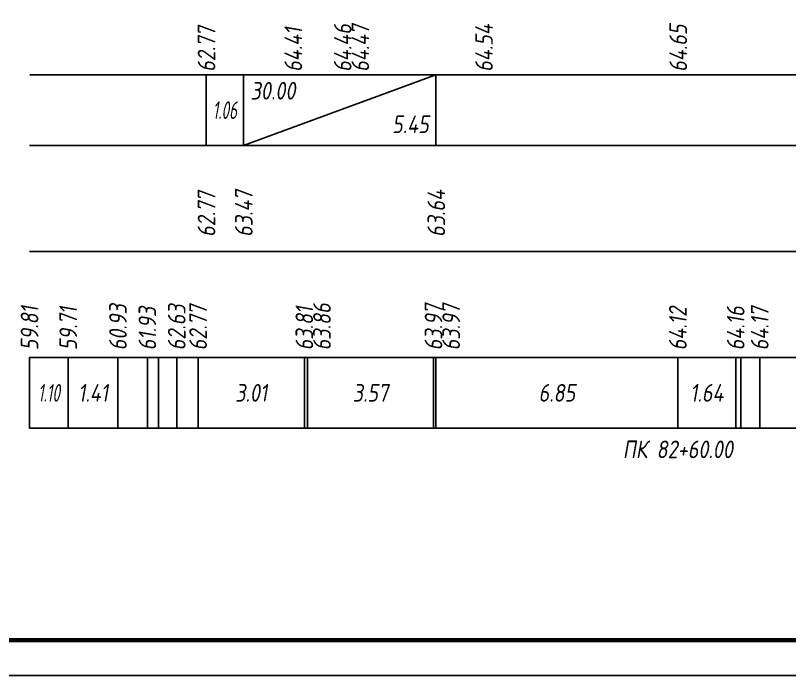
# Model space of a CAD drawing. Extents: x -717 to 1451, y -133302 to 233.
# Drawn here: x 78 to 187.5, y -129925.4 to -129832 of the extents above; entities that cross this region are included whole.
import ezdxf
from ezdxf.enums import TextEntityAlignment as Align

# ---------------------------------------------------------------- set-up
doc = ezdxf.new("R2010")
doc.units = 0
for name, color, linetype in [('Код_510', 7, 'Continuous'), ('Код_514', 1, 'Continuous'), ('Код_516', 1, 'Continuous'), ('Подписи поперечников', 7, 'Continuous'), ('Таблица', 7, 'Continuous')]:
    doc.layers.add(name, color=color, linetype=linetype)
doc.styles.add('М', font='romand.shx', dxfattribs={"width": 0.8, "oblique": 10, "height": 2.5})

msp = doc.modelspace()

# ---------------------------------------------------------------- linework, layer by layer
at = {"flags": 128}
msp.add_lwpolyline([(-30.054, -129925.421), (389.946, -129925.421), (389.946, -129628.421), (-30.054, -129628.421)], close=True, dxfattribs=at)
at = {"const_width": 0.6, "flags": 128}
msp.add_lwpolyline([(-10.054, -129920.421), (384.946, -129920.421), (384.946, -129633.421), (-10.054, -129633.421)], close=True, dxfattribs=at)
at = {"layer": 'Код_510'}
for p, q in [((79.946, -129890.421), (79.946, -129880.421)), ((85.423, -129890.421), (85.423, -129880.421)), ((92.463, -129890.421), (92.463, -129880.421)), ((96.623, -129890.421), (96.623, -129880.421)), ((98.216, -129890.421), (98.216, -129880.421)), ((100.779, -129890.421), (100.779, -129880.421)), ((103.81, -129890.421), (103.81, -129880.421)), ((118.846, -129890.421), (118.846, -129880.421)), ((119.301, -129890.421), (119.301, -129880.421)), ((137.13, -129890.421), (137.13, -129880.421)), ((137.475, -129890.421), (137.475, -129880.421)), ((171.723, -129890.421), (171.723, -129880.421)), ((179.909, -129890.421), (179.909, -129880.421)), ((180.658, -129890.421), (180.658, -129880.421)), ((183.315, -129890.421), (183.315, -129880.421))]:
    msp.add_line(p, q, dxfattribs=at)
at = {"layer": 'Код_516'}
for p, q in [((104.946, -129850.421), (104.946, -129840.421)), ((110.225, -129850.421), (110.225, -129840.421)), ((110.225, -129850.421), (137.475, -129840.421)), ((137.475, -129850.421), (137.475, -129840.421))]:
    msp.add_line(p, q, dxfattribs=at)
at = {"layer": 'Таблица'}
for p, q in [((80, -129840.421), (301.434, -129840.421)), ((79.946, -129850.421), (301.38, -129850.421)), ((79.946, -129865.421), (301.38, -129865.421)), ((79.946, -129880.421), (301.38, -129880.421)), ((79.946, -129890.421), (301.38, -129890.421))]:
    msp.add_line(p, q, dxfattribs=at)

# ---------------------------------------------------------------- texts
at = {"layer": 'Код_510', "style": 'М', "oblique": 10, "width": 0.8}
for s, p in [('59.81', (79.946, -129879.421)), ('60.93', (92.463, -129879.421)), ('62.63', (100.779, -129879.421)), ('62.77', (103.81, -129879.421)), ('63.86', (121.346, -129879.421)), ('63.97', (137.13, -129879.421)), ('63.97', (139.63, -129879.421)), ('64.17', (183.315, -129879.421)), ('59.71', (85.423, -129879.421)), ('61.93', (96.623, -129879.421)), ('63.81', (118.846, -129879.421)), ('64.12', (171.723, -129879.421)), ('64.16', (179.909, -129879.421))]:
    msp.add_text(s, height=2.5, rotation=90, dxfattribs=at).set_placement(p, align=Align.MIDDLE_LEFT)
at = {"layer": 'Код_510', "style": 'М', "oblique": 10}
for s, width, p in [('1.10', 0.6, (82.685, -129885.421)), ('1.41', 0.8, (88.943, -129885.421)), ('3.01', 0.8, (111.328, -129885.421)), ('3.57', 0.8, (128.215, -129885.421)), ('6.85', 0.8, (154.599, -129885.421)), ('1.64', 0.8, (175.816, -129885.421))]:
    msp.add_text(s, height=2.5, dxfattribs=dict(at, width=width)).set_placement(p, align=Align.MIDDLE_CENTER)
at = {"layer": 'Код_514', "style": 'М', "oblique": 10, "width": 0.8}
for s, p in [('62.77', (105, -129840.011)), ('64.46', (124.277, -129840.011)), ('64.47', (126.777, -129840.011)), ('64.54', (144.277, -129840.011)), ('64.65', (171.777, -129840.011)), ('64.41', (117.277, -129840.011))]:
    msp.add_text(s, height=2.5, rotation=90, dxfattribs=at).set_placement(p, align=Align.MIDDLE_LEFT)
at = {"layer": 'Код_516', "style": 'М', "oblique": 10, "width": 0.8}
msp.add_text('30.00', height=2.5, dxfattribs=at).set_placement((111.225, -129841.421), align=Align.TOP_LEFT)
at = {"layer": 'Код_516', "style": 'М', "oblique": 10, "width": 0.6}
msp.add_text('1.06', height=2.5, dxfattribs=at).set_placement((107.586, -129845.421), align=Align.MIDDLE_CENTER)
at = {"layer": 'Код_516', "style": 'М', "oblique": 10, "width": 0.8}
msp.add_text('5.45', height=2.5, dxfattribs=at).set_placement((136.475, -129849.421), align=Align.BOTTOM_RIGHT)
for s, p in [('63.47', (110.28, -129863.371)), ('62.77', (105, -129863.371)), ('63.64', (137.53, -129863.371))]:
    msp.add_text(s, height=2.5, rotation=90, dxfattribs=at).set_placement(p, align=Align.MIDDLE_LEFT)
at = {"layer": 'Подписи поперечников', "style": 'М', "oblique": 10, "width": 0.8}
msp.add_text('ПК 82+60.00', height=2.5, dxfattribs=at).set_placement((171.723, -129895.421), align=Align.BOTTOM_CENTER)

doc.saveas('drawing.dxf')
